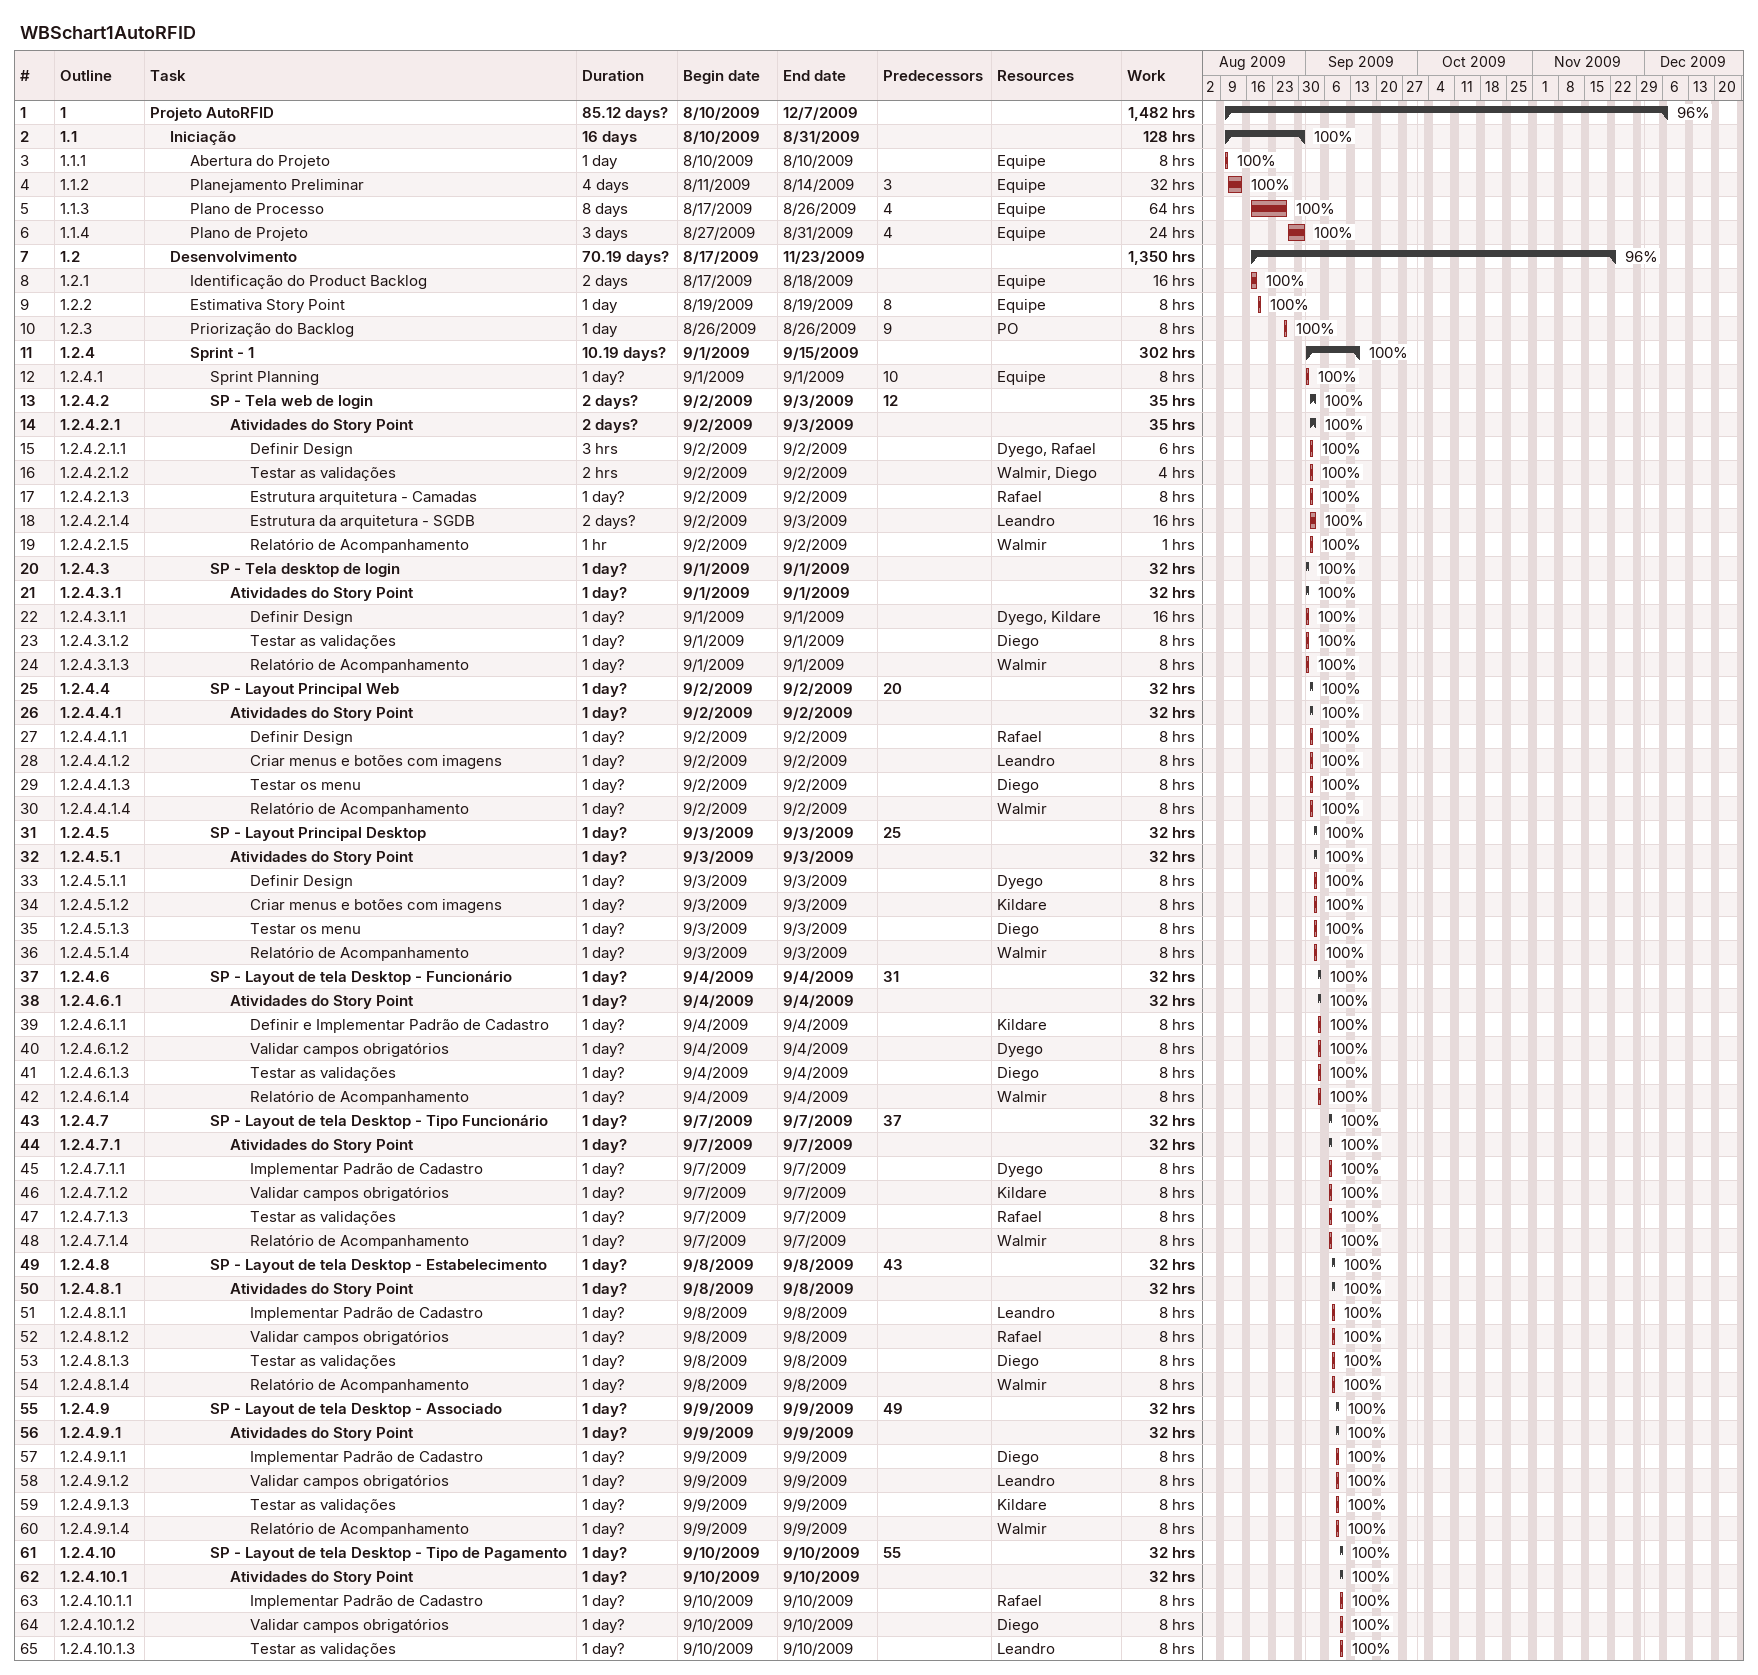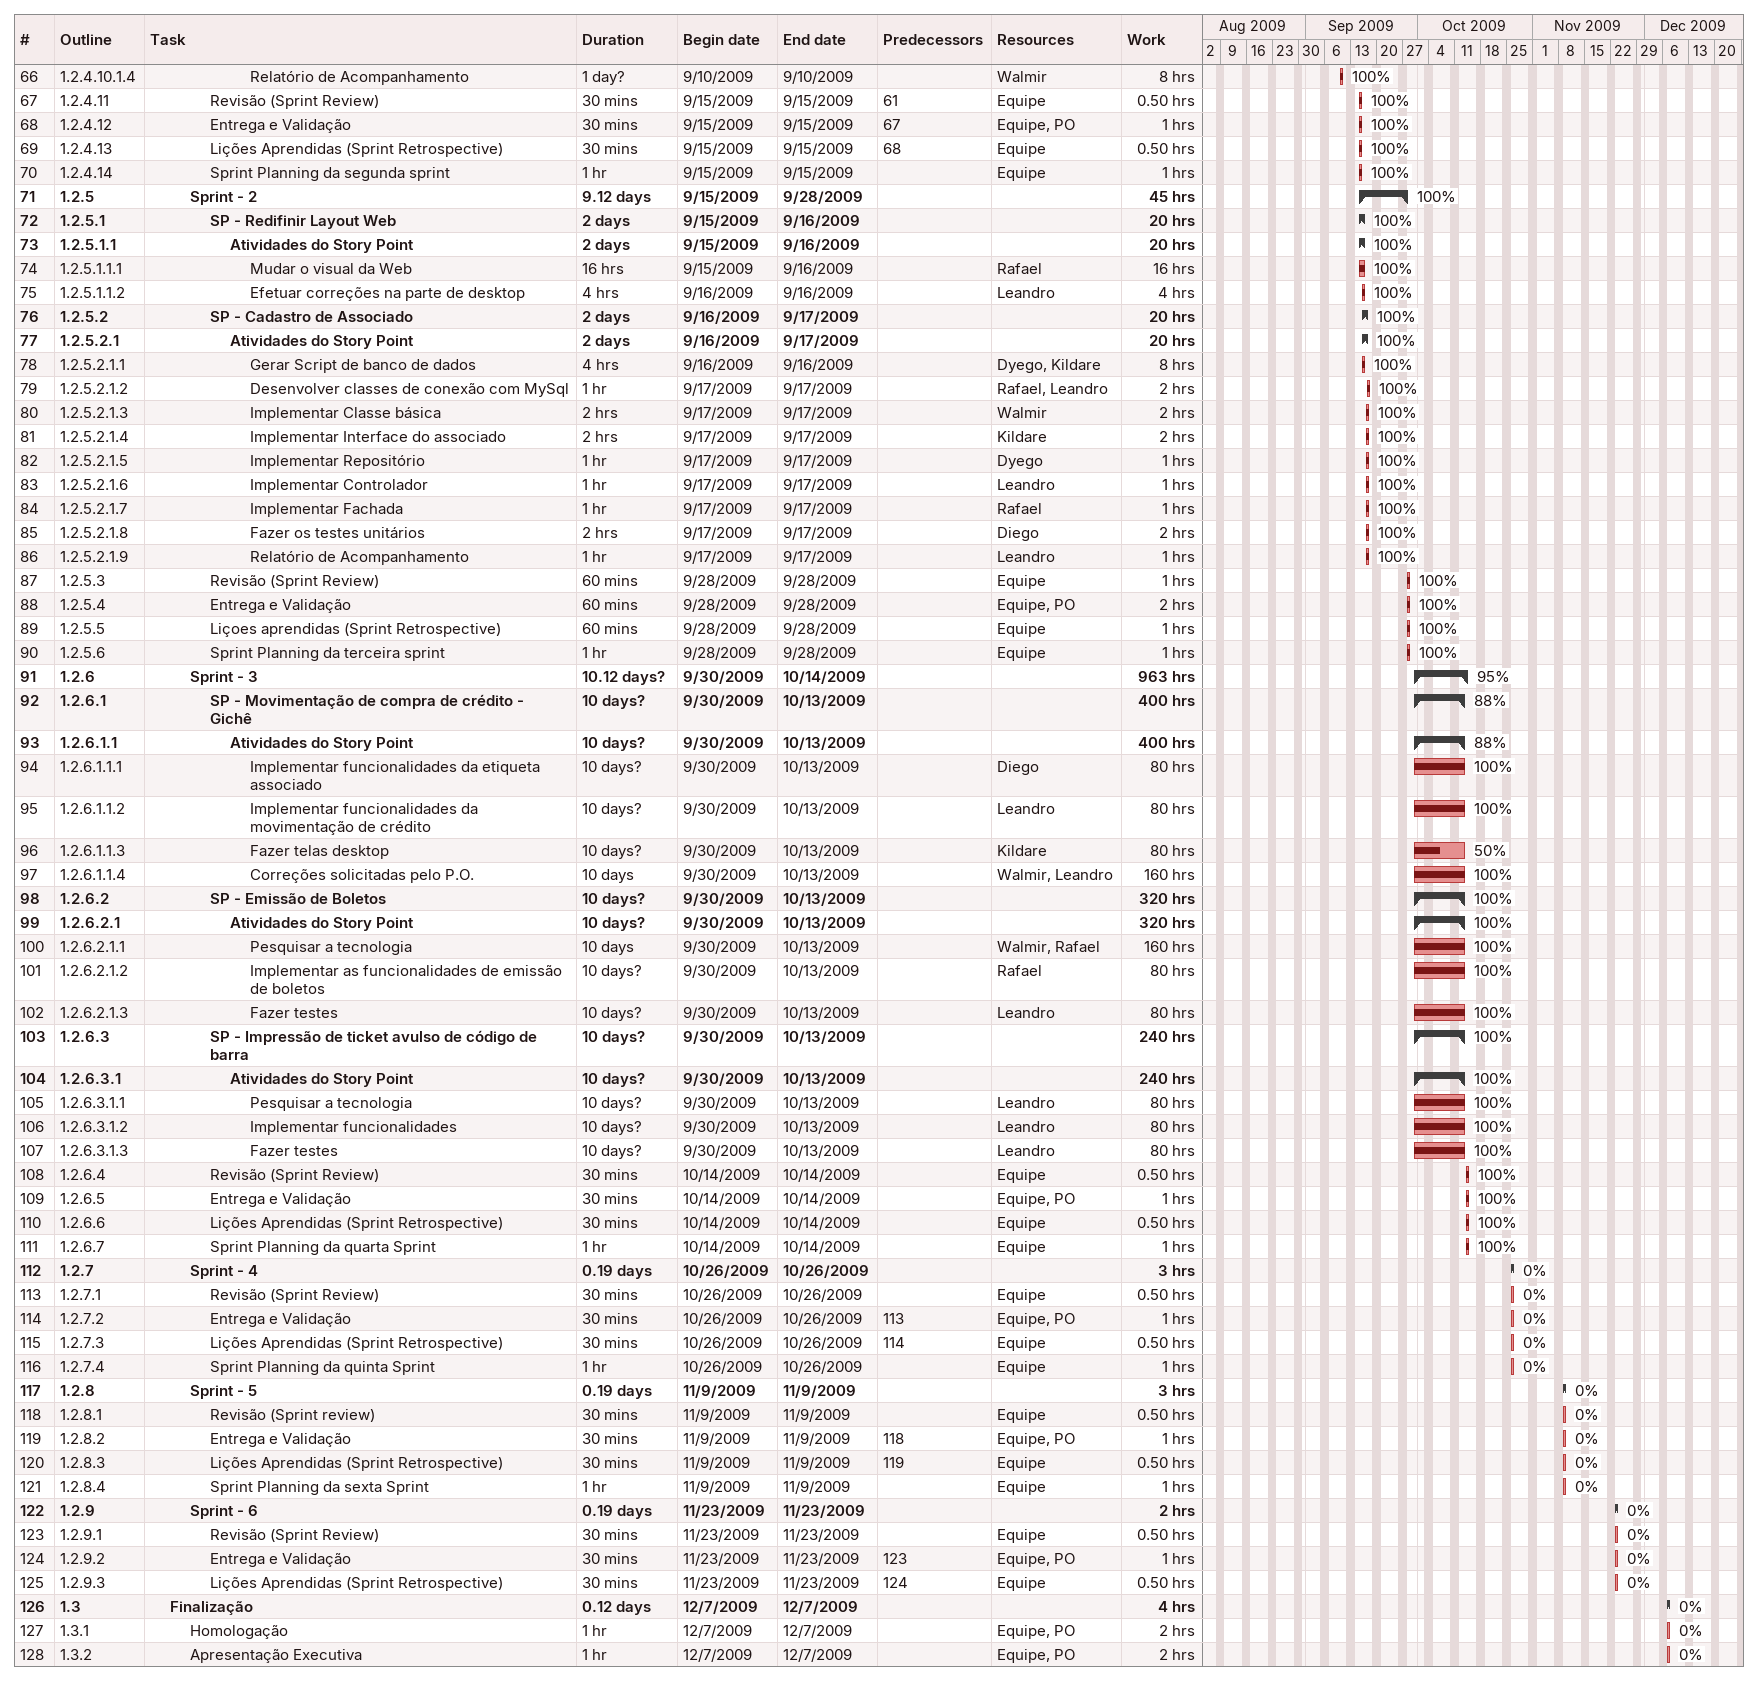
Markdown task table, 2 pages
WBSchart1AutoRFID

| ID | WBS | Task | Duration | Start | Finish | Predecessors | Resources | % complete | Work (h) |
|---|---|---|---|---|---|---|---|---|---|
| 1 | 1 | **Projeto AutoRFID** | 85.12d? | 2009-08-10 | 2009-12-07 |  |  | 96 | 1482 |
| 2 | 1.1 | **Iniciação** | 16d | 2009-08-10 | 2009-08-31 |  |  | 100 | 128 |
| 3 | 1.1.1 | Abertura do Projeto | 1d | 2009-08-10 | 2009-08-10 |  | Equipe | 100 | 8 |
| 4 | 1.1.2 | Planejamento Preliminar | 4d | 2009-08-11 | 2009-08-14 | 3 | Equipe | 100 | 32 |
| 5 | 1.1.3 | Plano de Processo | 8d | 2009-08-17 | 2009-08-26 | 4 | Equipe | 100 | 64 |
| 6 | 1.1.4 | Plano de Projeto | 3d | 2009-08-27 | 2009-08-31 | 4 | Equipe | 100 | 24 |
| 7 | 1.2 | **Desenvolvimento** | 70.19d? | 2009-08-17 | 2009-11-23 |  |  | 96 | 1350 |
| 8 | 1.2.1 | Identificação do Product Backlog | 2d | 2009-08-17 | 2009-08-18 |  | Equipe | 100 | 16 |
| 9 | 1.2.2 | Estimativa Story Point | 1d | 2009-08-19 | 2009-08-19 | 8 | Equipe | 100 | 8 |
| 10 | 1.2.3 | Priorização do Backlog | 1d | 2009-08-26 | 2009-08-26 | 9 | PO | 100 | 8 |
| 11 | 1.2.4 | **Sprint - 1** | 10.19d? | 2009-09-01 | 2009-09-15 |  |  | 100 | 302 |
| 12 | 1.2.4.1 | Sprint Planning | 1d? | 2009-09-01 | 2009-09-01 | 10 | Equipe | 100 | 8 |
| 13 | 1.2.4.2 | **SP - Tela web de login** | 2d? | 2009-09-02 | 2009-09-03 | 12 |  | 100 | 35 |
| 14 | 1.2.4.2.1 | **Atividades do Story Point** | 2d? | 2009-09-02 | 2009-09-03 |  |  | 100 | 35 |
| 15 | 1.2.4.2.1.1 | Definir Design | 3h | 2009-09-02 | 2009-09-02 |  | Dyego, Rafael | 100 | 6 |
| 16 | 1.2.4.2.1.2 | Testar as validações | 2h | 2009-09-02 | 2009-09-02 |  | Walmir, Diego | 100 | 4 |
| 17 | 1.2.4.2.1.3 | Estrutura arquitetura - Camadas | 1d? | 2009-09-02 | 2009-09-02 |  | Rafael | 100 | 8 |
| 18 | 1.2.4.2.1.4 | Estrutura da arquitetura - SGDB | 2d? | 2009-09-02 | 2009-09-03 |  | Leandro | 100 | 16 |
| 19 | 1.2.4.2.1.5 | Relatório de Acompanhamento | 1h | 2009-09-02 | 2009-09-02 |  | Walmir | 100 | 1 |
| 20 | 1.2.4.3 | **SP - Tela desktop de login** | 1d? | 2009-09-01 | 2009-09-01 |  |  | 100 | 32 |
| 21 | 1.2.4.3.1 | **Atividades do Story Point** | 1d? | 2009-09-01 | 2009-09-01 |  |  | 100 | 32 |
| 22 | 1.2.4.3.1.1 | Definir Design | 1d? | 2009-09-01 | 2009-09-01 |  | Dyego, Kildare | 100 | 16 |
| 23 | 1.2.4.3.1.2 | Testar as validações | 1d? | 2009-09-01 | 2009-09-01 |  | Diego | 100 | 8 |
| 24 | 1.2.4.3.1.3 | Relatório de Acompanhamento | 1d? | 2009-09-01 | 2009-09-01 |  | Walmir | 100 | 8 |
| 25 | 1.2.4.4 | **SP - Layout Principal Web** | 1d? | 2009-09-02 | 2009-09-02 | 20 |  | 100 | 32 |
| 26 | 1.2.4.4.1 | **Atividades do Story Point** | 1d? | 2009-09-02 | 2009-09-02 |  |  | 100 | 32 |
| 27 | 1.2.4.4.1.1 | Definir Design | 1d? | 2009-09-02 | 2009-09-02 |  | Rafael | 100 | 8 |
| 28 | 1.2.4.4.1.2 | Criar menus e botões com imagens | 1d? | 2009-09-02 | 2009-09-02 |  | Leandro | 100 | 8 |
| 29 | 1.2.4.4.1.3 | Testar os menu | 1d? | 2009-09-02 | 2009-09-02 |  | Diego | 100 | 8 |
| 30 | 1.2.4.4.1.4 | Relatório de Acompanhamento | 1d? | 2009-09-02 | 2009-09-02 |  | Walmir | 100 | 8 |
| 31 | 1.2.4.5 | **SP - Layout Principal Desktop** | 1d? | 2009-09-03 | 2009-09-03 | 25 |  | 100 | 32 |
| 32 | 1.2.4.5.1 | **Atividades do Story Point** | 1d? | 2009-09-03 | 2009-09-03 |  |  | 100 | 32 |
| 33 | 1.2.4.5.1.1 | Definir Design | 1d? | 2009-09-03 | 2009-09-03 |  | Dyego | 100 | 8 |
| 34 | 1.2.4.5.1.2 | Criar menus e botões com imagens | 1d? | 2009-09-03 | 2009-09-03 |  | Kildare | 100 | 8 |
| 35 | 1.2.4.5.1.3 | Testar os menu | 1d? | 2009-09-03 | 2009-09-03 |  | Diego | 100 | 8 |
| 36 | 1.2.4.5.1.4 | Relatório de Acompanhamento | 1d? | 2009-09-03 | 2009-09-03 |  | Walmir | 100 | 8 |
| 37 | 1.2.4.6 | **SP - Layout de tela Desktop - Funcionário** | 1d? | 2009-09-04 | 2009-09-04 | 31 |  | 100 | 32 |
| 38 | 1.2.4.6.1 | **Atividades do Story Point** | 1d? | 2009-09-04 | 2009-09-04 |  |  | 100 | 32 |
| 39 | 1.2.4.6.1.1 | Definir e Implementar Padrão de Cadastro | 1d? | 2009-09-04 | 2009-09-04 |  | Kildare | 100 | 8 |
| 40 | 1.2.4.6.1.2 | Validar campos obrigatórios | 1d? | 2009-09-04 | 2009-09-04 |  | Dyego | 100 | 8 |
| 41 | 1.2.4.6.1.3 | Testar as validações | 1d? | 2009-09-04 | 2009-09-04 |  | Diego | 100 | 8 |
| 42 | 1.2.4.6.1.4 | Relatório de Acompanhamento | 1d? | 2009-09-04 | 2009-09-04 |  | Walmir | 100 | 8 |
| 43 | 1.2.4.7 | **SP - Layout de tela Desktop - Tipo Funcionário** | 1d? | 2009-09-07 | 2009-09-07 | 37 |  | 100 | 32 |
| 44 | 1.2.4.7.1 | **Atividades do Story Point** | 1d? | 2009-09-07 | 2009-09-07 |  |  | 100 | 32 |
| 45 | 1.2.4.7.1.1 | Implementar Padrão de Cadastro | 1d? | 2009-09-07 | 2009-09-07 |  | Dyego | 100 | 8 |
| 46 | 1.2.4.7.1.2 | Validar campos obrigatórios | 1d? | 2009-09-07 | 2009-09-07 |  | Kildare | 100 | 8 |
| 47 | 1.2.4.7.1.3 | Testar as validações | 1d? | 2009-09-07 | 2009-09-07 |  | Rafael | 100 | 8 |
| 48 | 1.2.4.7.1.4 | Relatório de Acompanhamento | 1d? | 2009-09-07 | 2009-09-07 |  | Walmir | 100 | 8 |
| 49 | 1.2.4.8 | **SP - Layout de tela Desktop - Estabelecimento** | 1d? | 2009-09-08 | 2009-09-08 | 43 |  | 100 | 32 |
| 50 | 1.2.4.8.1 | **Atividades do Story Point** | 1d? | 2009-09-08 | 2009-09-08 |  |  | 100 | 32 |
| 51 | 1.2.4.8.1.1 | Implementar Padrão de Cadastro | 1d? | 2009-09-08 | 2009-09-08 |  | Leandro | 100 | 8 |
| 52 | 1.2.4.8.1.2 | Validar campos obrigatórios | 1d? | 2009-09-08 | 2009-09-08 |  | Rafael | 100 | 8 |
| 53 | 1.2.4.8.1.3 | Testar as validações | 1d? | 2009-09-08 | 2009-09-08 |  | Diego | 100 | 8 |
| 54 | 1.2.4.8.1.4 | Relatório de Acompanhamento | 1d? | 2009-09-08 | 2009-09-08 |  | Walmir | 100 | 8 |
| 55 | 1.2.4.9 | **SP - Layout de tela Desktop - Associado** | 1d? | 2009-09-09 | 2009-09-09 | 49 |  | 100 | 32 |
| 56 | 1.2.4.9.1 | **Atividades do Story Point** | 1d? | 2009-09-09 | 2009-09-09 |  |  | 100 | 32 |
| 57 | 1.2.4.9.1.1 | Implementar Padrão de Cadastro | 1d? | 2009-09-09 | 2009-09-09 |  | Diego | 100 | 8 |
| 58 | 1.2.4.9.1.2 | Validar campos obrigatórios | 1d? | 2009-09-09 | 2009-09-09 |  | Leandro | 100 | 8 |
| 59 | 1.2.4.9.1.3 | Testar as validações | 1d? | 2009-09-09 | 2009-09-09 |  | Kildare | 100 | 8 |
| 60 | 1.2.4.9.1.4 | Relatório de Acompanhamento | 1d? | 2009-09-09 | 2009-09-09 |  | Walmir | 100 | 8 |
| 61 | 1.2.4.10 | **SP - Layout de tela Desktop - Tipo de Pagamento** | 1d? | 2009-09-10 | 2009-09-10 | 55 |  | 100 | 32 |
| 62 | 1.2.4.10.1 | **Atividades do Story Point** | 1d? | 2009-09-10 | 2009-09-10 |  |  | 100 | 32 |
| 63 | 1.2.4.10.1.1 | Implementar Padrão de Cadastro | 1d? | 2009-09-10 | 2009-09-10 |  | Rafael | 100 | 8 |
| 64 | 1.2.4.10.1.2 | Validar campos obrigatórios | 1d? | 2009-09-10 | 2009-09-10 |  | Diego | 100 | 8 |
| 65 | 1.2.4.10.1.3 | Testar as validações | 1d? | 2009-09-10 | 2009-09-10 |  | Leandro | 100 | 8 |
| 66 | 1.2.4.10.1.4 | Relatório de Acompanhamento | 1d? | 2009-09-10 | 2009-09-10 |  | Walmir | 100 | 8 |
| 67 | 1.2.4.11 | Revisão (Sprint Review) | 30min | 2009-09-15 | 2009-09-15 | 61 | Equipe | 100 | 0.50 |
| 68 | 1.2.4.12 | Entrega e Validação | 30min | 2009-09-15 | 2009-09-15 | 67 | Equipe, PO | 100 | 1 |
| 69 | 1.2.4.13 | Lições Aprendidas (Sprint Retrospective) | 30min | 2009-09-15 | 2009-09-15 | 68 | Equipe | 100 | 0.50 |
| 70 | 1.2.4.14 | Sprint Planning da segunda sprint | 1h | 2009-09-15 | 2009-09-15 |  | Equipe | 100 | 1 |
| 71 | 1.2.5 | **Sprint - 2** | 9.12d | 2009-09-15 | 2009-09-28 |  |  | 100 | 45 |
| 72 | 1.2.5.1 | **SP - Redifinir Layout Web** | 2d | 2009-09-15 | 2009-09-16 |  |  | 100 | 20 |
| 73 | 1.2.5.1.1 | **Atividades do Story Point** | 2d | 2009-09-15 | 2009-09-16 |  |  | 100 | 20 |
| 74 | 1.2.5.1.1.1 | Mudar o visual da Web | 16h | 2009-09-15 | 2009-09-16 |  | Rafael | 100 | 16 |
| 75 | 1.2.5.1.1.2 | Efetuar correções na parte de desktop | 4h | 2009-09-16 | 2009-09-16 |  | Leandro | 100 | 4 |
| 76 | 1.2.5.2 | **SP - Cadastro de Associado** | 2d | 2009-09-16 | 2009-09-17 |  |  | 100 | 20 |
| 77 | 1.2.5.2.1 | **Atividades do Story Point** | 2d | 2009-09-16 | 2009-09-17 |  |  | 100 | 20 |
| 78 | 1.2.5.2.1.1 | Gerar Script de banco de dados | 4h | 2009-09-16 | 2009-09-16 |  | Dyego, Kildare | 100 | 8 |
| 79 | 1.2.5.2.1.2 | Desenvolver classes de conexão com MySql | 1h | 2009-09-17 | 2009-09-17 |  | Rafael, Leandro | 100 | 2 |
| 80 | 1.2.5.2.1.3 | Implementar Classe básica | 2h | 2009-09-17 | 2009-09-17 |  | Walmir | 100 | 2 |
| 81 | 1.2.5.2.1.4 | Implementar Interface do associado | 2h | 2009-09-17 | 2009-09-17 |  | Kildare | 100 | 2 |
| 82 | 1.2.5.2.1.5 | Implementar Repositório | 1h | 2009-09-17 | 2009-09-17 |  | Dyego | 100 | 1 |
| 83 | 1.2.5.2.1.6 | Implementar Controlador | 1h | 2009-09-17 | 2009-09-17 |  | Leandro | 100 | 1 |
| 84 | 1.2.5.2.1.7 | Implementar Fachada | 1h | 2009-09-17 | 2009-09-17 |  | Rafael | 100 | 1 |
| 85 | 1.2.5.2.1.8 | Fazer os testes unitários | 2h | 2009-09-17 | 2009-09-17 |  | Diego | 100 | 2 |
| 86 | 1.2.5.2.1.9 | Relatório de Acompanhamento | 1h | 2009-09-17 | 2009-09-17 |  | Leandro | 100 | 1 |
| 87 | 1.2.5.3 | Revisão (Sprint Review) | 60min | 2009-09-28 | 2009-09-28 |  | Equipe | 100 | 1 |
| 88 | 1.2.5.4 | Entrega e Validação | 60min | 2009-09-28 | 2009-09-28 |  | Equipe, PO | 100 | 2 |
| 89 | 1.2.5.5 | Liçoes aprendidas (Sprint Retrospective) | 60min | 2009-09-28 | 2009-09-28 |  | Equipe | 100 | 1 |
| 90 | 1.2.5.6 | Sprint Planning da terceira sprint | 1h | 2009-09-28 | 2009-09-28 |  | Equipe | 100 | 1 |
| 91 | 1.2.6 | **Sprint - 3** | 10.12d? | 2009-09-30 | 2009-10-14 |  |  | 95 | 963 |
| 92 | 1.2.6.1 | **SP - Movimentação de compra de crédito - Gichê** | 10d? | 2009-09-30 | 2009-10-13 |  |  | 88 | 400 |
| 93 | 1.2.6.1.1 | **Atividades do Story Point** | 10d? | 2009-09-30 | 2009-10-13 |  |  | 88 | 400 |
| 94 | 1.2.6.1.1.1 | Implementar funcionalidades da etiqueta associado | 10d? | 2009-09-30 | 2009-10-13 |  | Diego | 100 | 80 |
| 95 | 1.2.6.1.1.2 | Implementar funcionalidades da movimentação de crédito | 10d? | 2009-09-30 | 2009-10-13 |  | Leandro | 100 | 80 |
| 96 | 1.2.6.1.1.3 | Fazer telas desktop | 10d? | 2009-09-30 | 2009-10-13 |  | Kildare | 50 | 80 |
| 97 | 1.2.6.1.1.4 | Correções solicitadas pelo P.O. | 10d | 2009-09-30 | 2009-10-13 |  | Walmir, Leandro | 100 | 160 |
| 98 | 1.2.6.2 | **SP - Emissão de Boletos** | 10d? | 2009-09-30 | 2009-10-13 |  |  | 100 | 320 |
| 99 | 1.2.6.2.1 | **Atividades do Story Point** | 10d? | 2009-09-30 | 2009-10-13 |  |  | 100 | 320 |
| 100 | 1.2.6.2.1.1 | Pesquisar a tecnologia | 10d | 2009-09-30 | 2009-10-13 |  | Walmir, Rafael | 100 | 160 |
| 101 | 1.2.6.2.1.2 | Implementar as funcionalidades de emissão de boletos | 10d? | 2009-09-30 | 2009-10-13 |  | Rafael | 100 | 80 |
| 102 | 1.2.6.2.1.3 | Fazer testes | 10d? | 2009-09-30 | 2009-10-13 |  | Leandro | 100 | 80 |
| 103 | 1.2.6.3 | **SP - Impressão de ticket avulso de código de barra** | 10d? | 2009-09-30 | 2009-10-13 |  |  | 100 | 240 |
| 104 | 1.2.6.3.1 | **Atividades do Story Point** | 10d? | 2009-09-30 | 2009-10-13 |  |  | 100 | 240 |
| 105 | 1.2.6.3.1.1 | Pesquisar a tecnologia | 10d? | 2009-09-30 | 2009-10-13 |  | Leandro | 100 | 80 |
| 106 | 1.2.6.3.1.2 | Implementar funcionalidades | 10d? | 2009-09-30 | 2009-10-13 |  | Leandro | 100 | 80 |
| 107 | 1.2.6.3.1.3 | Fazer testes | 10d? | 2009-09-30 | 2009-10-13 |  | Leandro | 100 | 80 |
| 108 | 1.2.6.4 | Revisão (Sprint Review) | 30min | 2009-10-14 | 2009-10-14 |  | Equipe | 100 | 0.50 |
| 109 | 1.2.6.5 | Entrega e Validação | 30min | 2009-10-14 | 2009-10-14 |  | Equipe, PO | 100 | 1 |
| 110 | 1.2.6.6 | Lições Aprendidas (Sprint Retrospective) | 30min | 2009-10-14 | 2009-10-14 |  | Equipe | 100 | 0.50 |
| 111 | 1.2.6.7 | Sprint Planning da quarta Sprint | 1h | 2009-10-14 | 2009-10-14 |  | Equipe | 100 | 1 |
| 112 | 1.2.7 | **Sprint - 4** | 0.19d | 2009-10-26 | 2009-10-26 |  |  | 0 | 3 |
| 113 | 1.2.7.1 | Revisão (Sprint Review) | 30min | 2009-10-26 | 2009-10-26 |  | Equipe | 0 | 0.50 |
| 114 | 1.2.7.2 | Entrega e Validação | 30min | 2009-10-26 | 2009-10-26 | 113 | Equipe, PO | 0 | 1 |
| 115 | 1.2.7.3 | Lições Aprendidas (Sprint Retrospective) | 30min | 2009-10-26 | 2009-10-26 | 114 | Equipe | 0 | 0.50 |
| 116 | 1.2.7.4 | Sprint Planning da quinta Sprint | 1h | 2009-10-26 | 2009-10-26 |  | Equipe | 0 | 1 |
| 117 | 1.2.8 | **Sprint - 5** | 0.19d | 2009-11-09 | 2009-11-09 |  |  | 0 | 3 |
| 118 | 1.2.8.1 | Revisão (Sprint review) | 30min | 2009-11-09 | 2009-11-09 |  | Equipe | 0 | 0.50 |
| 119 | 1.2.8.2 | Entrega e Validação | 30min | 2009-11-09 | 2009-11-09 | 118 | Equipe, PO | 0 | 1 |
| 120 | 1.2.8.3 | Lições Aprendidas (Sprint Retrospective) | 30min | 2009-11-09 | 2009-11-09 | 119 | Equipe | 0 | 0.50 |
| 121 | 1.2.8.4 | Sprint Planning da sexta Sprint | 1h | 2009-11-09 | 2009-11-09 |  | Equipe | 0 | 1 |
| 122 | 1.2.9 | **Sprint - 6** | 0.19d | 2009-11-23 | 2009-11-23 |  |  | 0 | 2 |
| 123 | 1.2.9.1 | Revisão (Sprint Review) | 30min | 2009-11-23 | 2009-11-23 |  | Equipe | 0 | 0.50 |
| 124 | 1.2.9.2 | Entrega e Validação | 30min | 2009-11-23 | 2009-11-23 | 123 | Equipe, PO | 0 | 1 |
| 125 | 1.2.9.3 | Lições Aprendidas (Sprint Retrospective) | 30min | 2009-11-23 | 2009-11-23 | 124 | Equipe | 0 | 0.50 |
| 126 | 1.3 | **Finalização** | 0.12d | 2009-12-07 | 2009-12-07 |  |  | 0 | 4 |
| 127 | 1.3.1 | Homologação | 1h | 2009-12-07 | 2009-12-07 |  | Equipe, PO | 0 | 2 |
| 128 | 1.3.2 | Apresentação Executiva | 1h | 2009-12-07 | 2009-12-07 |  | Equipe, PO | 0 | 2 |
